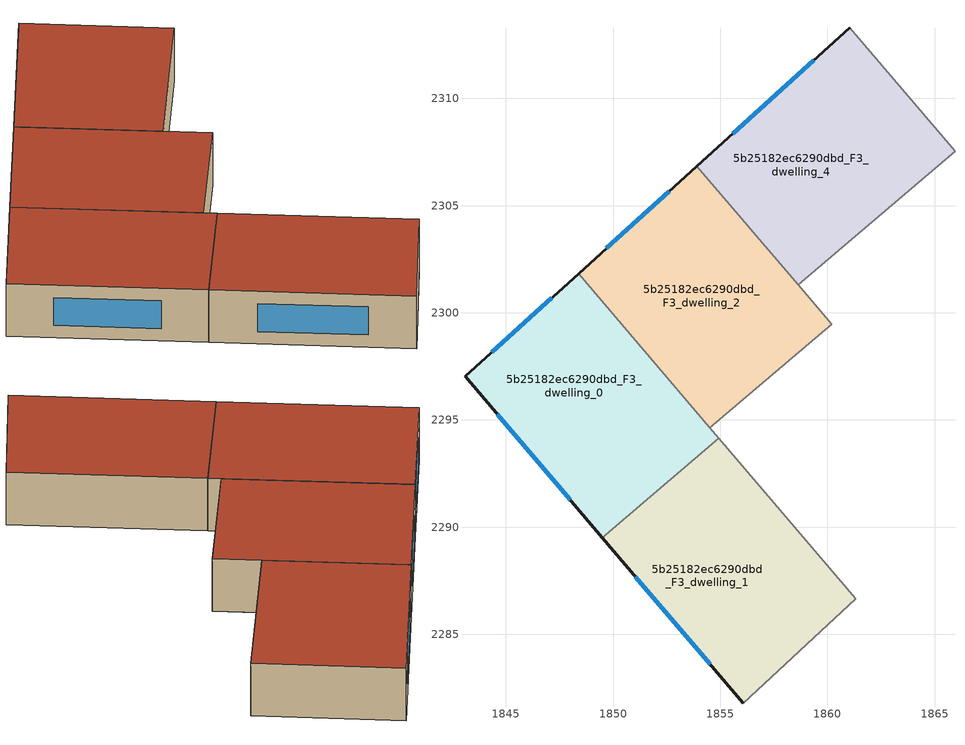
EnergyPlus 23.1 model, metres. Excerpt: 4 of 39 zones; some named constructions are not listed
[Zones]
5b25182ec6290dbd_F3_dwelling_0
 floor to 5b25182ec6290dbd_F2_dwelling_9 (EU_floor_Construction): 1852.77,2296.69 1853.93,2294.51 1847.95,2291.33 1843.09,2297.03 1848.39,2301.83 z9
 floor to 5b25182ec6290dbd_F2_dwelling_8 (EU_floor_Construction): 1853.93,2294.51 1854.38,2293.66 1849.5,2289.51 1847.95,2291.33 z9
 floor to 5b25182ec6290dbd_F2_dwelling_7 (EU_floor_Construction): 1852.77,2296.69 1854.45,2294.72 1853.96,2294.46 z9
 floor to 5b25182ec6290dbd_F2_dwelling_6 (EU_floor_Construction): 1854.45,2294.72 1854.94,2294.14 1854.38,2293.66 1853.96,2294.46 z9
 wall outside (EU_wall_Construction): 1848.39,2301.83 1843.09,2297.03 1849.5,2289.51 z9:12
 wall to 5b25182ec6290dbd_F3_dwelling_1 (EU_wall_Construction): 1849.5,2289.51 1854.94,2294.14 z9:12
 wall to 5b25182ec6290dbd_F3_dwelling_2 (EU_wall_Construction): 1854.52,2294.63 1848.39,2301.83 z9:12
 wall to 5b25182ec6290dbd_F3_dwelling_3 (EU_wall_Construction): 1854.94,2294.14 1854.52,2294.63 z9:12
 window (EU_Window_Construction): 1844.6,2295.27 1848,2291.28 / 1847.15,2300.7 1844.34,2298.16 z9.7:11.3
 roof outside (EU_roof_Construction): 1854.94,2294.14 1848.39,2301.83 1843.09,2297.03 1849.5,2289.51 z12
5b25182ec6290dbd_F3_dwelling_1
 floor to 5b25182ec6290dbd_F2_dwelling_8 (EU_floor_Construction): 1854.38,2293.66 1859.17,2284.66 1856.08,2281.79 1849.5,2289.51 z9
 floor adiabatic (EU_floor_Construction): 1854.94,2294.14 1861.32,2286.65 1859.17,2284.66 1854.38,2293.66 z9
 wall outside (EU_wall_Construction): 1849.5,2289.51 1856.08,2281.79 z9:12
 wall adiabatic (EU_wall_Construction): 1856.08,2281.79 1861.32,2286.65 z9:12
 wall to 5b25182ec6290dbd_F3_dwelling_3 (EU_wall_Construction): 1861.32,2286.65 1854.94,2294.14 z9:12
 window (EU_Window_Construction): 1851.05,2287.7 1854.54,2283.6 z9.7:11.3
 roof outside (EU_roof_Construction): 1861.32,2286.65 1854.94,2294.14 1849.5,2289.51 1856.08,2281.79 z12
5b25182ec6290dbd_F3_dwelling_2
 floor to 5b25182ec6290dbd_F2_dwelling_7 (EU_floor_Construction): 1855.33,2305.18 1858.94,2298.39 1854.94,2294.98 1854.45,2294.72 1852.77,2296.69 1849.5,2302.83 1853.92,2306.84 z9
 floor to 5b25182ec6290dbd_F2_dwelling_9 (EU_floor_Construction): 1849.5,2302.83 1852.77,2296.69 1848.39,2301.83 z9
 floor to 5b25182ec6290dbd_F2_dwelling_5 (EU_floor_Construction): 1855.33,2305.18 1858.75,2301.16 1857.75,2300.63 z9
 floor to 5b25182ec6290dbd_F2_dwelling_6 (EU_floor_Construction): 1854.94,2294.98 1854.52,2294.63 1854.45,2294.72 z9
 floor to 5b25182ec6290dbd_F2_dwelling_4 (EU_floor_Construction): 1858.75,2301.16 1860.2,2299.46 1858.94,2298.39 1857.75,2300.63 z9
 wall outside (EU_wall_Construction): 1853.92,2306.84 1848.39,2301.83 z9:12
 wall to 5b25182ec6290dbd_F3_dwelling_3 (EU_wall_Construction): 1854.52,2294.63 1860.2,2299.46 z9:12
 wall to 5b25182ec6290dbd_F3_dwelling_4 (EU_wall_Construction): 1858.64,2301.3 1853.92,2306.84 z9:12
 wall to 5b25182ec6290dbd_F3_dwelling_5 (EU_wall_Construction): 1860.2,2299.46 1858.64,2301.3 z9:12
 window (EU_Window_Construction): 1852.62,2305.66 1849.69,2303.01 z9.7:11.3
 roof outside (EU_roof_Construction): 1860.2,2299.46 1853.92,2306.84 1848.39,2301.83 1854.52,2294.63 z12
5b25182ec6290dbd_F3_dwelling_4
 floor to 5b25182ec6290dbd_F2_dwelling_5 (EU_floor_Construction): 1860.14,2312.48 1863.76,2305.67 1858.64,2301.3 1855.33,2305.18 1854.27,2307.16 z9
 floor to 5b25182ec6290dbd_F2_dwelling_2 (EU_floor_Construction): 1864.24,2306.08 1863.76,2305.67 1863.7,2305.79 z9
 floor to 5b25182ec6290dbd_F2_dwelling_7 (EU_floor_Construction): 1854.27,2307.16 1855.33,2305.18 1853.92,2306.84 z9
 floor to 5b25182ec6290dbd_F2_dwelling_3 (EU_floor_Construction): 1861.04,2313.3 1865.95,2307.54 1864.24,2306.08 1863.7,2305.79 1860.14,2312.48 z9
 wall outside (EU_wall_Construction): 1861.04,2313.3 1853.92,2306.84 z9:12
 wall to 5b25182ec6290dbd_F3_dwelling_5 (EU_wall_Construction): 1858.64,2301.3 1865.95,2307.54 z9:12
 wall to 5b25182ec6290dbd_F3_dwelling_6 (EU_wall_Construction): 1865.95,2307.54 1861.04,2313.3 z9:12
 window (EU_Window_Construction): 1859.37,2311.78 1855.59,2308.36 z9.7:11.3
 roof outside (EU_roof_Construction): 1865.95,2307.54 1861.04,2313.3 1853.92,2306.84 1858.64,2301.3 z12
[SCHEDULE:FILE] Column Number=1; Rows to Skip at Top=0; Number of Hours of Data=8760; Column Separator=Comma; Interpolate to Timestep=No; Minutes per Item=60; Adjust Schedule for Daylight Savings=Yes
Name | File
EU_Step8_GainSchedule_5b25182ec6290dbd_F1_dwelling_9_f000 | ../../schedules/5b25182ec6290dbd/5b25182ec6290dbd_F1_dwelling_9_f000_gain.csv
EU_Step8_GainSchedule_5b25182ec6290dbd_F2_dwelling_0_f000 | ../../schedules/5b25182ec6290dbd/5b25182ec6290dbd_F2_dwelling_0_f000_gain.csv
EU_Step8_GainSchedule_5b25182ec6290dbd_F2_dwelling_1_f000 | ../../schedules/5b25182ec6290dbd/5b25182ec6290dbd_F2_dwelling_1_f000_gain.csv
EU_Step8_GainSchedule_5b25182ec6290dbd_F2_dwelling_2_f000 | ../../schedules/5b25182ec6290dbd/5b25182ec6290dbd_F2_dwelling_2_f000_gain.csv
EU_Step8_GainSchedule_5b25182ec6290dbd_F2_dwelling_3_f000 | ../../schedules/5b25182ec6290dbd/5b25182ec6290dbd_F2_dwelling_3_f000_gain.csv
EU_Step8_GainSchedule_5b25182ec6290dbd_F2_dwelling_4_f000 | ../../schedules/5b25182ec6290dbd/5b25182ec6290dbd_F2_dwelling_4_f000_gain.csv
EU_Step8_GainSchedule_5b25182ec6290dbd_F2_dwelling_5_f000 | ../../schedules/5b25182ec6290dbd/5b25182ec6290dbd_F2_dwelling_5_f000_gain.csv
EU_Step8_GainSchedule_5b25182ec6290dbd_F2_dwelling_6_f000 | ../../schedules/5b25182ec6290dbd/5b25182ec6290dbd_F2_dwelling_6_f000_gain.csv
EU_Step8_GainSchedule_5b25182ec6290dbd_F2_dwelling_7_f000 | ../../schedules/5b25182ec6290dbd/5b25182ec6290dbd_F2_dwelling_7_f000_gain.csv
EU_Step8_GainSchedule_5b25182ec6290dbd_F2_dwelling_8_f000 | ../../schedules/5b25182ec6290dbd/5b25182ec6290dbd_F2_dwelling_8_f000_gain.csv
EU_Step8_GainSchedule_5b25182ec6290dbd_F2_dwelling_9_f000 | ../../schedules/5b25182ec6290dbd/5b25182ec6290dbd_F2_dwelling_9_f000_gain.csv
